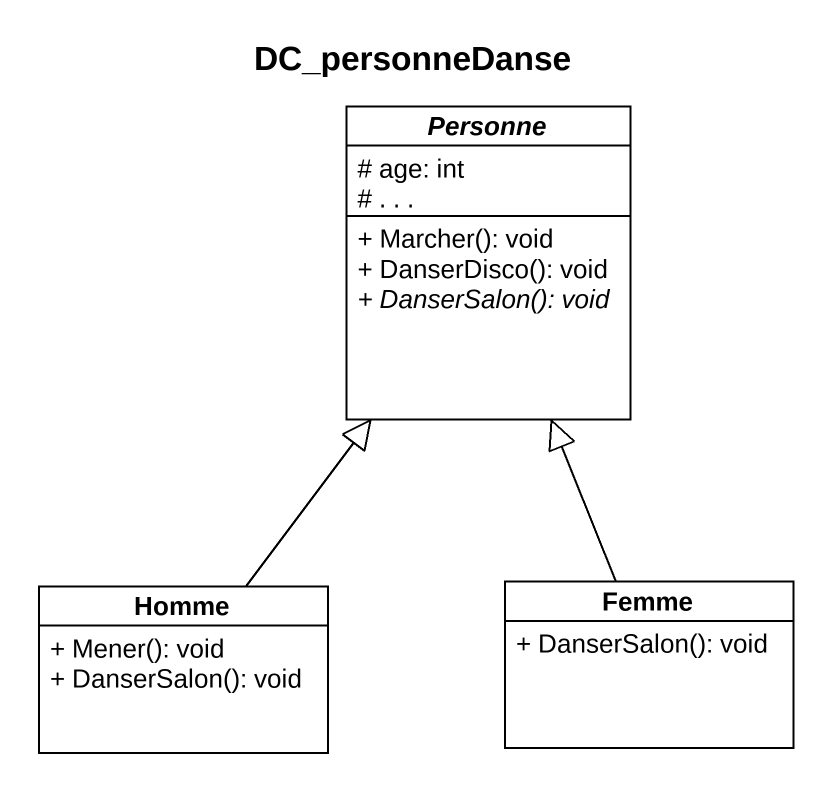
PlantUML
@startuml
title DC_personneDanse
hide circle
hide empty members
skinparam classAttributeIconSize 0
abstract class Personne {
  # age: int
  # . . .
  + Marcher(): void
  + DanserDisco(): void
  {abstract} + DanserSalon(): void
}
class Homme {
  + Mener(): void
  + DanserSalon(): void
}
class Femme {
  + DanserSalon(): void
}
Homme -up-|> Personne
Femme -up-|> Personne
@enduml
